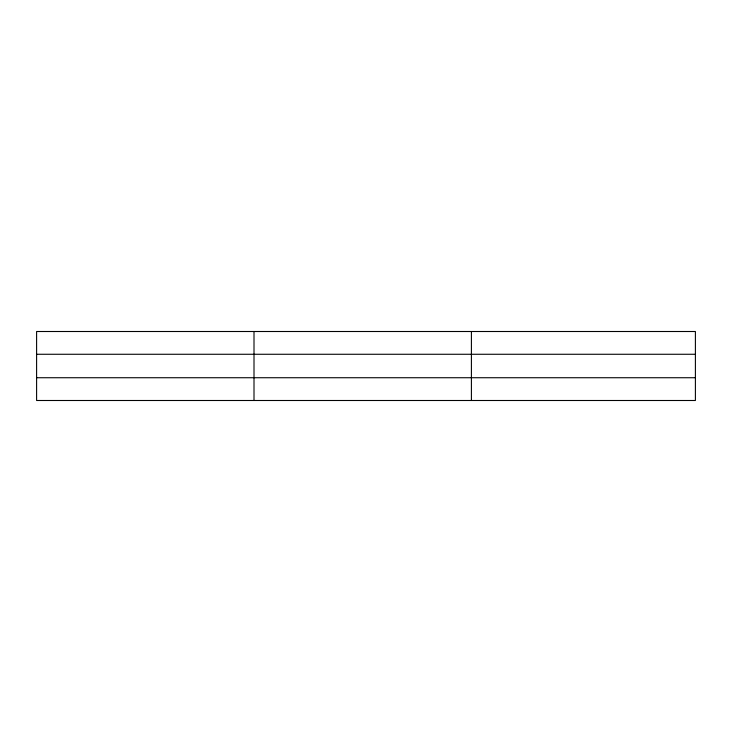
<?xml version="1.0" encoding="UTF-8"?>
<svg xmlns="http://www.w3.org/2000/svg" width="732" height="732" viewBox="0 0 732 732"><rect width="100%" height="100%" fill="white"/><g stroke="black" fill="none" stroke-linecap="round" stroke-linejoin="round"><path stroke-width="1.1" d="M254.004 331.505L254.004 400.495M471.408 331.505L471.408 400.495M695.4 354.27L695.4 331.505L36.6 331.505L36.6 400.495L695.4 400.495L695.4 354.27L36.6 354.27M36.6 377.73L695.4 377.73"/></g></svg>
